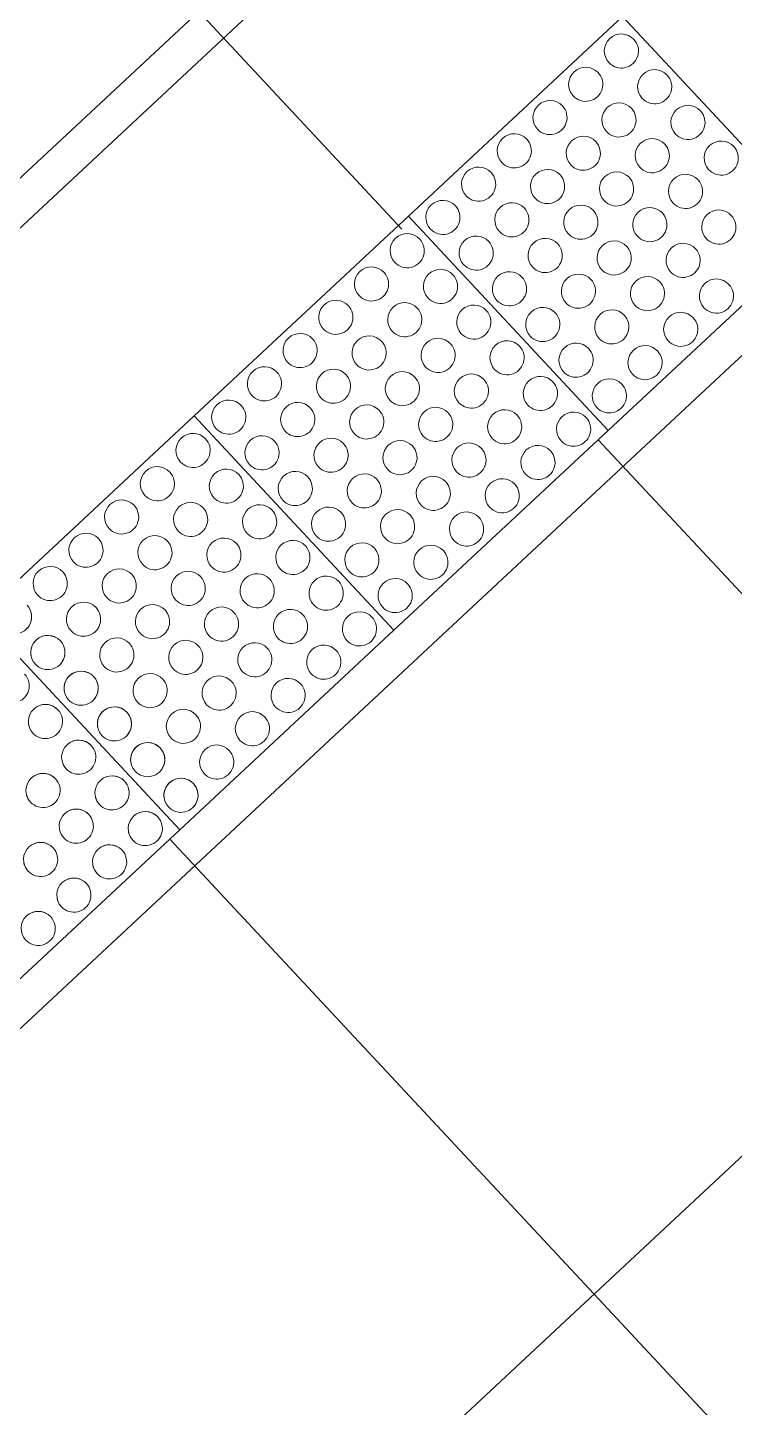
# Model space of a CAD drawing. Header units: millimetres. Extents: x -71377 to 516042, y -145869 to 441446.
# Drawn here: x 275859 to 276583, y 123962 to 125375 of the extents above; entities that cross this region are included whole.
import ezdxf

# ---------------------------------------------------------------- set-up
doc = ezdxf.new("R2010")
doc.units = ezdxf.units.MM
doc.header["$LTSCALE"] = 1000
for name, color, linetype, lineweight in [('A-hat', 251, 'Continuous', 5), ('A-strs', 7, 'Continuous', 5), ('AA_점형블럭', 8, 'Continuous', 5)]:
    doc.layers.add(name, color=color, linetype=linetype, lineweight=lineweight)

# ---------------------------------------------------------------- blocks, each defined once
blk = doc.blocks.new('점자블럭_원형_개수_ - 점자블럭_원형_개수_-V94-지반층 배치도')
at = {"layer": 'AA_점형블럭'}
for p, q in [((2700, 0), (2400, 0)), ((2700, -300), (2700, 0)), ((3000, 0), (2700, 0)), ((2700, 0), (2700, -300)), ((3300, 0), (3000, 0)), ((3300, -300), (3300, 0)), ((2400, -300), (2400, 0)), ((2400, 0), (2400, -300)), ((3000, -300), (3000, 0)), ((3000, 0), (3000, -300)), ((2100, -300), (2400, -300)), ((2400, -300), (2700, -300)), ((2700, -300), (3000, -300)), ((3000, -300), (3300, -300))]:
    blk.add_line(p, q, dxfattribs=at)
for centre, start, end in [((2475, -25), 0, 180), ((2475, -25), 360, 180), ((2475, -25), 0, 180), ((2475, -25), 0, 180), ((2525, -25), 0, 180), ((2525, -25), 0, 180), ((2525, -25), 360, 180), ((2525, -25), 360, 180), ((2575, -25), 0, 180), ((2575, -25), 0, 180), ((2575, -25), 0, 180), ((2575, -25), 0, 180), ((2625, -25), 0, 180), ((2625, -25), 0, 180), ((2625, -25), 0, 180), ((2625, -25), 0, 180), ((2675, -25), 0, 180), ((2675, -25), 0, 180), ((2675, -25), 0, 180), ((2675, -25), 0, 180), ((2725, -25), 0, 180), ((2725, -25), 0, 180), ((2725, -25), 360, 180), ((2725, -25), 360, 180), ((2775, -25), 0, 180), ((2775, -25), 360, 180), ((2775, -25), 0, 180), ((2775, -25), 0, 180), ((2825, -25), 0, 180), ((2825, -25), 0, 180), ((2825, -25), 360, 180), ((2825, -25), 360, 180), ((2875, -25), 0, 180), ((2875, -25), 0, 180), ((2875, -25), 0, 180), ((2875, -25), 0, 180), ((2925, -25), 0, 180), ((2925, -25), 0, 180), ((2925, -25), 0, 180), ((2925, -25), 0, 180), ((2975, -25), 360, 180), ((2975, -25), 360, 180), ((2975, -25), 0, 180), ((2975, -25), 0, 180), ((3025, -25), 360, 180), ((3025, -25), 0, 180), ((3025, -25), 0, 180), ((3025, -25), 0, 180), ((3075, -25), 0, 180), ((3075, -25), 0, 180), ((3075, -25), 0, 180), ((3075, -25), 0, 180), ((3125, -25), 0, 180), ((3125, -25), 0, 180), ((3125, -25), 0, 180), ((3125, -25), 0, 180), ((3175, -25), 0, 180), ((3175, -25), 0, 180), ((3175, -25), 0, 180), ((3175, -25), 0, 180), ((3225, -25), 0, 180), ((3225, -25), 0, 180), ((3225, -25), 360, 180), ((3225, -25), 360, 180), ((3275, -25), 0, 180), ((3275, -25), 0, 180), ((3275, -25), 0, 180), ((3275, -25), 0, 180), ((2425, -25), 180, 0), ((2425, -25), 180, 0), ((2425, -25), 270, 0), ((2425, -25), 270, 0), ((2475, -25), 180, 360), ((2475, -25), 180, 360), ((2475, -25), 180, 0), ((2475, -25), 180, 0), ((2525, -25), 180, 0), ((2525, -25), 180, 0), ((2525, -25), 180, 360), ((2525, -25), 180, 360), ((2575, -25), 180, 0), ((2575, -25), 180, 0), ((2575, -25), 180, 0), ((2575, -25), 180, 0), ((2625, -25), 180, 360), ((2625, -25), 180, 360), ((2625, -25), 180, 0), ((2625, -25), 180, 0), ((2675, -25), 180, 0), ((2675, -25), 180, 0), ((2675, -25), 180, 0), ((2675, -25), 180, 0), ((2725, -25), 180, 360), ((2725, -25), 180, 0), ((2725, -25), 180, 0), ((2725, -25), 180, 0), ((2775, -25), 180, 360), ((2775, -25), 180, 0), ((2775, -25), 180, 0), ((2775, -25), 180, 0), ((2825, -25), 180, 360), ((2825, -25), 180, 360), ((2825, -25), 180, 0), ((2825, -25), 180, 0), ((2875, -25), 180, 0), ((2875, -25), 180, 0), ((2875, -25), 180, 0), ((2875, -25), 180, 0), ((2925, -25), 180, 0), ((2925, -25), 180, 0), ((2925, -25), 180, 0), ((2925, -25), 180, 0), ((2975, -25), 180, 360), ((2975, -25), 180, 360), ((2975, -25), 180, 0), ((2975, -25), 180, 0), ((3025, -25), 180, 0), ((3025, -25), 180, 0), ((3025, -25), 180, 360), ((3025, -25), 180, 0), ((3075, -25), 180, 0), ((3075, -25), 180, 0), ((3075, -25), 180, 360), ((3075, -25), 180, 360), ((3125, -25), 180, 360), ((3125, -25), 180, 360), ((3125, -25), 180, 360), ((3125, -25), 180, 0), ((3175, -25), 180, 0), ((3175, -25), 180, 0), ((3175, -25), 180, 0), ((3175, -25), 180, 0), ((3225, -25), 180, 360), ((3225, -25), 180, 360), ((3225, -25), 180, 0), ((3225, -25), 180, 0), ((3275, -25), 180, 0), ((3275, -25), 180, 0), ((3275, -25), 180, 0), ((3275, -25), 180, 0), ((2425, -75), 360, 180), ((2425, -75), 0, 180), ((2425, -75), 0, 150), ((2425, -75), 0, 150), ((2475, -75), 360, 180), ((2475, -75), 0, 180), ((2475, -75), 0, 180), ((2475, -75), 360, 180), ((2525, -75), 0, 180), ((2525, -75), 0, 180), ((2525, -75), 0, 180), ((2525, -75), 0, 180), ((2575, -75), 0, 180), ((2575, -75), 0, 180), ((2575, -75), 0, 180), ((2575, -75), 0, 180), ((2625, -75), 0, 180), ((2625, -75), 0, 180), ((2625, -75), 0, 180), ((2625, -75), 0, 180), ((2675, -75), 0, 180), ((2675, -75), 0, 180), ((2675, -75), 0, 180), ((2675, -75), 0, 180), ((2725, -75), 360, 180), ((2725, -75), 0, 180), ((2725, -75), 0, 180), ((2725, -75), 0, 180), ((2775, -75), 0, 180), ((2775, -75), 0, 180), ((2775, -75), 0, 180), ((2775, -75), 360, 180), ((2825, -75), 0, 180), ((2825, -75), 0, 180), ((2825, -75), 0, 180), ((2825, -75), 0, 180), ((2875, -75), 0, 180), ((2875, -75), 0, 180), ((2875, -75), 0, 180), ((2875, -75), 0, 180), ((2925, -75), 0, 180), ((2925, -75), 0, 180), ((2925, -75), 0, 180), ((2925, -75), 0, 180), ((2975, -75), 0, 180), ((2975, -75), 0, 180), ((2975, -75), 0, 180), ((2975, -75), 360, 180), ((3025, -75), 0, 180), ((3025, -75), 0, 180), ((3025, -75), 0, 180), ((3025, -75), 0, 180), ((3075, -75), 0, 180), ((3075, -75), 0, 180), ((3075, -75), 0, 180), ((3075, -75), 360, 180), ((3125, -75), 0, 180), ((3125, -75), 0, 180), ((3125, -75), 0, 180), ((3125, -75), 0, 180), ((3175, -75), 0, 180), ((3175, -75), 0, 180), ((3175, -75), 0, 180), ((3175, -75), 0, 180), ((3225, -75), 0, 180), ((3225, -75), 0, 180), ((3225, -75), 0, 180), ((3225, -75), 0, 180), ((3275, -75), 0, 180), ((3275, -75), 360, 180), ((3275, -75), 0, 180), ((3275, -75), 360, 180), ((2375, -75), 180, 0), ((2375, -75), 180, 0), ((2375, -75), 180, 360), ((2375, -75), 180, 0), ((2425, -75), 180, 360), ((2425, -75), 180, 360), ((2425, -75), 210, 240), ((2425, -75), 210, 240), ((2425, -75), 270, 360), ((2425, -75), 270, 360), ((2475, -75), 180, 360), ((2475, -75), 180, 360), ((2475, -75), 180, 360), ((2475, -75), 180, 0), ((2525, -75), 180, 0), ((2525, -75), 180, 0), ((2525, -75), 180, 0), ((2525, -75), 180, 0), ((2575, -75), 180, 360), ((2575, -75), 180, 360), ((2575, -75), 180, 0), ((2575, -75), 180, 0), ((2625, -75), 180, 0), ((2625, -75), 180, 0), ((2625, -75), 180, 0), ((2625, -75), 180, 0), ((2675, -75), 180, 0), ((2675, -75), 180, 360), ((2675, -75), 180, 360), ((2675, -75), 180, 0), ((2725, -75), 180, 360), ((2725, -75), 180, 360), ((2725, -75), 180, 360), ((2725, -75), 180, 0), ((2775, -75), 180, 360), ((2775, -75), 180, 360), ((2775, -75), 180, 360), ((2775, -75), 180, 0), ((2825, -75), 180, 0), ((2825, -75), 180, 0), ((2825, -75), 180, 360), ((2825, -75), 180, 0), ((2875, -75), 180, 360), ((2875, -75), 180, 360), ((2875, -75), 180, 0), ((2875, -75), 180, 0), ((2925, -75), 180, 360), ((2925, -75), 180, 0), ((2925, -75), 180, 0), ((2925, -75), 180, 0), ((2975, -75), 180, 360), ((2975, -75), 180, 360), ((2975, -75), 180, 360), ((2975, -75), 180, 0), ((3025, -75), 180, 0), ((3025, -75), 180, 0), ((3025, -75), 180, 360), ((3025, -75), 180, 0), ((3075, -75), 180, 360), ((3075, -75), 180, 360), ((3075, -75), 180, 360), ((3075, -75), 180, 360), ((3125, -75), 180, 0), ((3125, -75), 180, 0), ((3125, -75), 180, 0), ((3125, -75), 180, 0), ((3175, -75), 180, 360), ((3175, -75), 180, 360), ((3175, -75), 180, 0), ((3175, -75), 180, 0), ((3225, -75), 180, 360), ((3225, -75), 180, 0), ((3225, -75), 180, 0), ((3225, -75), 180, 0), ((3275, -75), 180, 360), ((3275, -75), 180, 360), ((3275, -75), 180, 360), ((3275, -75), 180, 0), ((2375, -125), 0, 180), ((2375, -125), 0, 180), ((2375, -125), 0, 75), ((2375, -125), 0, 75), ((2425, -125), 0, 180), ((2425, -125), 360, 180), ((2425, -125), 0, 150), ((2425, -125), 360, 150), ((2475, -125), 360, 180), ((2475, -125), 360, 180), ((2475, -125), 0, 180), ((2475, -125), 0, 180), ((2525, -125), 0, 180), ((2525, -125), 0, 180), ((2525, -125), 0, 180), ((2525, -125), 0, 180), ((2575, -125), 0, 180), ((2575, -125), 0, 180), ((2575, -125), 0, 180), ((2575, -125), 0, 180), ((2625, -125), 0, 180), ((2625, -125), 0, 180), ((2625, -125), 0, 180), ((2625, -125), 0, 180), ((2675, -125), 360, 180), ((2675, -125), 0, 180), ((2675, -125), 0, 180), ((2675, -125), 0, 180), ((2725, -125), 0, 180), ((2725, -125), 0, 180), ((2725, -125), 0, 180), ((2725, -125), 360, 180), ((2775, -125), 360, 180), ((2775, -125), 360, 180), ((2775, -125), 0, 180), ((2775, -125), 0, 180), ((2825, -125), 0, 180), ((2825, -125), 0, 180), ((2825, -125), 0, 180), ((2825, -125), 360, 180), ((2875, -125), 0, 180), ((2875, -125), 0, 180), ((2875, -125), 0, 180), ((2875, -125), 0, 180), ((2925, -125), 0, 180), ((2925, -125), 0, 180), ((2925, -125), 360, 180), ((2925, -125), 360, 180), ((2975, -125), 0, 180), ((2975, -125), 0, 180), ((2975, -125), 0, 180), ((2975, -125), 0, 180), ((3025, -125), 0, 180), ((3025, -125), 0, 180), ((3025, -125), 0, 180), ((3025, -125), 0, 180), ((3075, -125), 360, 180), ((3075, -125), 360, 180), ((3075, -125), 0, 180), ((3075, -125), 0, 180), ((3125, -125), 0, 180), ((3125, -125), 0, 180), ((3125, -125), 0, 180), ((3125, -125), 360, 180), ((3175, -125), 0, 180), ((3175, -125), 0, 180), ((3175, -125), 0, 180), ((3175, -125), 0, 180), ((3225, -125), 0, 180), ((3225, -125), 0, 180), ((3225, -125), 0, 180), ((3225, -125), 0, 180), ((3275, -125), 0, 180), ((3275, -125), 0, 180), ((3275, -125), 0, 180), ((3275, -125), 0, 180), ((2375, -125), 150, 180), ((2375, -125), 150, 180), ((2375, -125), 180, 0), ((2375, -125), 180, 0), ((2375, -125), 180, 0), ((2375, -125), 180, 0), ((2425, -125), 180, 0), ((2425, -125), 180, 360), ((2425, -125), 270, 0), ((2425, -125), 270, 360), ((2475, -125), 180, 360), ((2475, -125), 180, 360), ((2475, -125), 180, 360), ((2475, -125), 180, 360), ((2525, -125), 180, 360), ((2525, -125), 180, 0), ((2525, -125), 180, 0), ((2525, -125), 180, 0), ((2575, -125), 180, 0), ((2575, -125), 180, 0), ((2575, -125), 180, 360), ((2575, -125), 180, 360), ((2625, -125), 180, 0), ((2625, -125), 180, 0), ((2625, -125), 180, 0), ((2625, -125), 180, 0), ((2675, -125), 180, 0), ((2675, -125), 180, 0), ((2675, -125), 180, 360), ((2675, -125), 180, 0), ((2725, -125), 180, 0), ((2725, -125), 180, 0), ((2725, -125), 180, 360), ((2725, -125), 180, 0), ((2775, -125), 180, 360), ((2775, -125), 180, 0), ((2775, -125), 180, 0), ((2775, -125), 180, 0), ((2825, -125), 180, 360), ((2825, -125), 180, 360), ((2825, -125), 180, 360), ((2825, -125), 180, 0), ((2875, -125), 180, 360), ((2875, -125), 180, 360), ((2875, -125), 180, 0), ((2875, -125), 180, 0), ((2925, -125), 180, 0), ((2925, -125), 180, 0), ((2925, -125), 180, 360), ((2925, -125), 180, 360), ((2975, -125), 180, 0), ((2975, -125), 180, 0), ((2975, -125), 180, 360), ((2975, -125), 180, 360), ((3025, -125), 180, 0), ((3025, -125), 180, 0), ((3025, -125), 180, 0), ((3025, -125), 180, 0), ((3075, -125), 180, 360), ((3075, -125), 180, 360), ((3075, -125), 180, 360), ((3075, -125), 180, 360), ((3125, -125), 180, 0), ((3125, -125), 180, 0), ((3125, -125), 180, 360), ((3125, -125), 180, 0), ((3175, -125), 180, 360), ((3175, -125), 180, 360), ((3175, -125), 180, 0), ((3175, -125), 180, 0), ((3225, -125), 180, 360), ((3225, -125), 180, 0), ((3225, -125), 180, 0), ((3225, -125), 180, 0), ((3275, -125), 180, 0), ((3275, -125), 180, 0), ((3275, -125), 180, 0), ((3275, -125), 180, 0), ((2425, -125), 210, 240), ((2425, -125), 210, 240), ((2325, -175), 0, 180), ((2325, -175), 360, 180), ((2325, -175), 150, 180), ((2325, -175), 150, 180), ((2325, -175), 0, 75), ((2325, -175), 0, 75), ((2375, -175), 0, 180), ((2375, -175), 0, 180), ((2375, -175), 150, 180), ((2375, -175), 150, 180), ((2375, -175), 0, 75), ((2375, -175), 0, 75), ((2425, -175), 360, 180), ((2425, -175), 0, 180), ((2425, -175), 0, 150), ((2425, -175), 0, 150), ((2475, -175), 0, 180), ((2475, -175), 0, 180), ((2475, -175), 0, 180), ((2475, -175), 360, 180), ((2525, -175), 0, 180), ((2525, -175), 0, 180), ((2525, -175), 0, 180), ((2525, -175), 0, 180), ((2575, -175), 0, 180), ((2575, -175), 0, 180), ((2575, -175), 360, 180), ((2575, -175), 360, 180), ((2625, -175), 0, 180), ((2625, -175), 360, 180), ((2625, -175), 0, 180), ((2625, -175), 0, 180), ((2675, -175), 0, 180), ((2675, -175), 0, 180), ((2675, -175), 360, 180), ((2675, -175), 360, 180), ((2725, -175), 360, 180), ((2725, -175), 360, 180), ((2725, -175), 0, 180), ((2725, -175), 0, 180), ((2775, -175), 0, 180), ((2775, -175), 0, 180), ((2775, -175), 360, 180), ((2775, -175), 360, 180), ((2825, -175), 0, 180), ((2825, -175), 0, 180), ((2825, -175), 0, 180), ((2825, -175), 0, 180), ((2875, -175), 0, 180), ((2875, -175), 0, 180), ((2875, -175), 0, 180), ((2875, -175), 0, 180), ((2925, -175), 0, 180), ((2925, -175), 0, 180), ((2925, -175), 360, 180), ((2925, -175), 0, 180), ((2975, -175), 0, 180), ((2975, -175), 0, 180), ((2975, -175), 360, 180), ((2975, -175), 360, 180), ((3025, -175), 0, 180), ((3025, -175), 0, 180), ((3025, -175), 0, 180), ((3025, -175), 0, 180), ((3075, -175), 0, 180), ((3075, -175), 0, 180), ((3075, -175), 0, 180), ((3075, -175), 0, 180), ((3125, -175), 0, 180), ((3125, -175), 0, 180), ((3125, -175), 0, 180), ((3125, -175), 0, 180), ((3175, -175), 0, 180), ((3175, -175), 0, 180), ((3175, -175), 0, 180), ((3175, -175), 0, 180), ((3225, -175), 0, 180), ((3225, -175), 360, 180), ((3225, -175), 0, 180), ((3225, -175), 0, 180), ((3275, -175), 0, 180), ((3275, -175), 0, 180), ((3275, -175), 360, 180), ((3275, -175), 0, 180), ((2325, -175), 180, 360), ((2325, -175), 180, 0), ((2325, -175), 180, 360), ((2325, -175), 180, 360), ((2375, -175), 180, 0), ((2375, -175), 180, 0), ((2375, -175), 180, 0), ((2375, -175), 180, 0), ((2425, -175), 180, 360), ((2425, -175), 180, 360), ((2425, -175), 210, 240), ((2425, -175), 210, 240), ((2425, -175), 270, 360), ((2425, -175), 270, 360), ((2475, -175), 180, 0), ((2475, -175), 180, 0), ((2475, -175), 180, 360), ((2475, -175), 180, 360), ((2525, -175), 180, 0), ((2525, -175), 180, 0), ((2525, -175), 180, 0), ((2525, -175), 180, 0), ((2575, -175), 180, 360), ((2575, -175), 180, 360), ((2575, -175), 180, 0), ((2575, -175), 180, 0), ((2625, -175), 180, 360), ((2625, -175), 180, 0), ((2625, -175), 180, 0), ((2625, -175), 180, 0), ((2675, -175), 180, 360), ((2675, -175), 180, 360), ((2675, -175), 180, 360), ((2675, -175), 180, 360), ((2725, -175), 180, 360), ((2725, -175), 180, 360), ((2725, -175), 180, 0), ((2725, -175), 180, 0), ((2775, -175), 180, 360), ((2775, -175), 180, 360), ((2775, -175), 180, 360), ((2775, -175), 180, 360), ((2825, -175), 180, 360), ((2825, -175), 180, 0), ((2825, -175), 180, 0), ((2825, -175), 180, 0), ((2875, -175), 180, 0), ((2875, -175), 180, 0), ((2875, -175), 180, 0), ((2875, -175), 180, 0), ((2925, -175), 180, 360), ((2925, -175), 180, 0), ((2925, -175), 180, 360), ((2925, -175), 180, 360), ((2975, -175), 180, 0), ((2975, -175), 180, 0), ((2975, -175), 180, 0), ((2975, -175), 180, 0), ((3025, -175), 180, 360), ((3025, -175), 180, 0), ((3025, -175), 180, 360), ((3025, -175), 180, 360), ((3075, -175), 180, 0), ((3075, -175), 180, 0), ((3075, -175), 180, 360), ((3075, -175), 180, 360), ((3125, -175), 180, 0), ((3125, -175), 180, 0), ((3125, -175), 180, 0), ((3125, -175), 180, 0), ((3175, -175), 180, 0), ((3175, -175), 180, 360), ((3175, -175), 180, 360), ((3175, -175), 180, 0), ((3225, -175), 180, 360), ((3225, -175), 180, 0), ((3225, -175), 180, 0), ((3225, -175), 180, 0), ((3275, -175), 180, 360), ((3275, -175), 180, 360), ((3275, -175), 180, 0), ((3275, -175), 180, 0), ((2275, -225), 0, 180), ((2275, -225), 360, 180), ((2275, -225), 0, 75), ((2275, -225), 0, 75), ((2325, -225), 0, 180), ((2325, -225), 360, 180), ((2325, -225), 0, 75), ((2325, -225), 360, 75), ((2375, -225), 0, 180), ((2375, -225), 0, 180), ((2375, -225), 0, 75), ((2375, -225), 0, 75), ((2425, -225), 0, 180), ((2425, -225), 0, 180), ((2425, -225), 0, 150), ((2425, -225), 0, 150), ((2475, -225), 360, 180), ((2475, -225), 360, 180), ((2475, -225), 0, 180), ((2475, -225), 0, 180), ((2525, -225), 0, 180), ((2525, -225), 0, 180), ((2525, -225), 0, 180), ((2525, -225), 0, 180), ((2575, -225), 0, 180), ((2575, -225), 0, 180), ((2575, -225), 360, 180), ((2575, -225), 0, 180), ((2625, -225), 0, 180), ((2625, -225), 0, 180), ((2625, -225), 0, 180), ((2625, -225), 360, 180), ((2675, -225), 0, 180), ((2675, -225), 0, 180), ((2675, -225), 360, 180), ((2675, -225), 0, 180), ((2725, -225), 0, 180), ((2725, -225), 0, 180), ((2725, -225), 0, 180), ((2725, -225), 360, 180), ((2775, -225), 0, 180), ((2775, -225), 0, 180), ((2775, -225), 360, 180), ((2775, -225), 0, 180), ((2825, -225), 0, 180), ((2825, -225), 0, 180), ((2825, -225), 0, 180), ((2825, -225), 360, 180), ((2875, -225), 0, 180), ((2875, -225), 0, 180), ((2875, -225), 0, 180), ((2875, -225), 0, 180), ((2925, -225), 0, 180), ((2925, -225), 0, 180), ((2925, -225), 0, 180), ((2925, -225), 360, 180), ((2975, -225), 0, 180), ((2975, -225), 0, 180), ((2975, -225), 0, 180), ((2975, -225), 0, 180), ((3025, -225), 0, 180), ((3025, -225), 0, 180), ((3025, -225), 0, 180), ((3025, -225), 360, 180), ((3075, -225), 360, 180), ((3075, -225), 360, 180), ((3075, -225), 0, 180), ((3075, -225), 0, 180), ((3125, -225), 0, 180), ((3125, -225), 0, 180), ((3125, -225), 0, 180), ((3125, -225), 360, 180), ((3175, -225), 0, 180), ((3175, -225), 0, 180), ((3175, -225), 0, 180), ((3175, -225), 0, 180), ((3225, -225), 0, 180), ((3225, -225), 0, 180), ((3225, -225), 0, 180), ((3225, -225), 0, 180), ((2275, -225), 150, 180), ((2275, -225), 150, 180), ((2275, -225), 180, 0), ((2275, -225), 180, 0), ((2275, -225), 180, 360), ((2275, -225), 180, 360), ((2325, -225), 150, 180), ((2325, -225), 150, 180), ((2325, -225), 180, 0), ((2325, -225), 180, 0), ((2325, -225), 180, 360), ((2325, -225), 180, 360), ((2375, -225), 150, 180), ((2375, -225), 150, 180), ((2375, -225), 180, 360), ((2375, -225), 180, 0), ((2375, -225), 180, 0), ((2375, -225), 180, 0), ((2425, -225), 180, 360), ((2425, -225), 180, 360), ((2425, -225), 270, 360), ((2425, -225), 270, 360), ((2475, -225), 180, 360), ((2475, -225), 180, 0), ((2475, -225), 180, 0), ((2475, -225), 180, 0), ((2525, -225), 180, 0), ((2525, -225), 180, 0), ((2525, -225), 180, 0), ((2525, -225), 180, 0), ((2575, -225), 180, 0), ((2575, -225), 180, 0), ((2575, -225), 180, 360), ((2575, -225), 180, 0), ((2625, -225), 180, 0), ((2625, -225), 180, 0), ((2625, -225), 180, 360), ((2625, -225), 180, 0), ((2675, -225), 180, 360), ((2675, -225), 180, 0), ((2675, -225), 180, 360), ((2675, -225), 180, 360), ((2725, -225), 180, 360), ((2725, -225), 180, 0), ((2725, -225), 180, 360), ((2725, -225), 180, 360), ((2775, -225), 180, 0), ((2775, -225), 180, 0), ((2775, -225), 180, 360), ((2775, -225), 180, 0), ((2825, -225), 180, 0), ((2825, -225), 180, 0), ((2825, -225), 180, 360), ((2825, -225), 180, 0), ((2875, -225), 180, 0), ((2875, -225), 180, 0), ((2875, -225), 180, 0), ((2875, -225), 180, 0), ((2925, -225), 180, 0), ((2925, -225), 180, 0), ((2925, -225), 180, 360), ((2925, -225), 180, 0), ((2975, -225), 180, 0), ((2975, -225), 180, 0), ((2975, -225), 180, 360), ((2975, -225), 180, 360), ((3025, -225), 180, 360), ((3025, -225), 180, 0), ((3025, -225), 180, 360), ((3025, -225), 180, 0), ((3075, -225), 180, 360), ((3075, -225), 180, 0), ((3075, -225), 180, 0), ((3075, -225), 180, 0), ((3125, -225), 180, 0), ((3125, -225), 180, 0), ((3125, -225), 180, 360), ((3125, -225), 180, 0), ((3175, -225), 180, 360), ((3175, -225), 180, 360), ((3175, -225), 180, 0), ((3175, -225), 180, 0), ((3225, -225), 180, 0), ((3225, -225), 180, 0), ((3225, -225), 180, 0), ((3225, -225), 180, 0), ((2425, -225), 210, 240), ((2425, -225), 210, 240), ((2225, -275), 0, 180), ((2225, -275), 0, 180), ((2225, -275), 0, 75), ((2225, -275), 0, 75), ((2275, -275), 360, 180), ((2275, -275), 360, 180), ((2275, -275), 150, 180), ((2275, -275), 150, 180), ((2275, -275), 360, 75), ((2275, -275), 360, 75), ((2325, -275), 0, 180), ((2325, -275), 0, 180), ((2325, -275), 150, 180), ((2325, -275), 150, 180), ((2325, -275), 0, 75), ((2325, -275), 0, 75), ((2375, -275), 0, 180), ((2375, -275), 0, 180), ((2375, -275), 150, 180), ((2375, -275), 150, 180), ((2375, -275), 0, 75), ((2375, -275), 0, 75), ((2425, -275), 360, 180), ((2425, -275), 0, 180), ((2425, -275), 0, 150), ((2425, -275), 0, 150), ((2475, -275), 0, 180), ((2475, -275), 0, 180), ((2475, -275), 0, 180), ((2475, -275), 360, 180), ((2525, -275), 0, 180), ((2525, -275), 0, 180), ((2525, -275), 0, 180), ((2525, -275), 0, 180), ((2575, -275), 360, 180), ((2575, -275), 360, 180), ((2575, -275), 360, 180), ((2575, -275), 360, 180), ((2625, -275), 0, 180), ((2625, -275), 0, 180), ((2625, -275), 0, 180), ((2625, -275), 0, 180), ((2675, -275), 360, 180), ((2675, -275), 360, 180), ((2675, -275), 360, 180), ((2675, -275), 360, 180), ((2725, -275), 0, 180), ((2725, -275), 0, 180), ((2725, -275), 0, 180), ((2725, -275), 360, 180), ((2775, -275), 0, 180), ((2775, -275), 0, 180), ((2775, -275), 0, 180), ((2775, -275), 360, 180), ((2825, -275), 360, 180), ((2825, -275), 360, 180), ((2825, -275), 0, 180), ((2825, -275), 0, 180), ((2875, -275), 360, 180), ((2875, -275), 360, 180), ((2875, -275), 0, 180), ((2875, -275), 0, 180), ((2925, -275), 0, 180), ((2925, -275), 0, 180), ((2925, -275), 0, 180), ((2925, -275), 0, 180), ((2975, -275), 0, 180), ((2975, -275), 0, 180), ((2975, -275), 0, 180), ((2975, -275), 360, 180), ((3025, -275), 0, 180), ((3025, -275), 0, 180), ((3025, -275), 360, 180), ((3025, -275), 360, 180), ((3075, -275), 360, 180), ((3075, -275), 360, 180), ((3075, -275), 0, 180), ((3075, -275), 0, 180), ((3125, -275), 0, 180), ((3125, -275), 0, 180), ((3125, -275), 0, 180), ((3125, -275), 0, 180), ((3175, -275), 0, 180), ((3175, -275), 360, 180), ((3175, -275), 360, 180), ((3175, -275), 0, 180), ((2225, -275), 180, 360), ((2225, -275), 180, 0), ((2225, -275), 180, 0), ((2225, -275), 180, 0), ((2275, -275), 180, 360), ((2275, -275), 180, 360), ((2275, -275), 180, 360), ((2275, -275), 180, 360), ((2325, -275), 180, 360), ((2325, -275), 180, 0), ((2325, -275), 180, 360), ((2325, -275), 180, 360), ((2375, -275), 180, 360), ((2375, -275), 180, 0), ((2375, -275), 180, 360), ((2375, -275), 180, 0), ((2425, -275), 180, 360), ((2425, -275), 180, 360), ((2425, -275), 270, 360), ((2425, -275), 270, 360), ((2475, -275), 180, 360), ((2475, -275), 180, 360), ((2475, -275), 180, 360), ((2475, -275), 180, 0), ((2525, -275), 180, 0), ((2525, -275), 180, 0), ((2525, -275), 180, 0), ((2525, -275), 180, 0), ((2575, -275), 180, 360), ((2575, -275), 180, 360), ((2575, -275), 180, 360), ((2575, -275), 180, 360), ((2625, -275), 180, 0), ((2625, -275), 180, 0), ((2625, -275), 180, 0), ((2625, -275), 180, 0), ((2675, -275), 180, 360), ((2675, -275), 180, 360), ((2675, -275), 180, 360), ((2675, -275), 180, 360), ((2725, -275), 180, 0), ((2725, -275), 180, 0), ((2725, -275), 180, 360), ((2725, -275), 180, 360), ((2775, -275), 180, 360), ((2775, -275), 180, 360), ((2775, -275), 180, 360), ((2775, -275), 180, 360), ((2825, -275), 180, 360), ((2825, -275), 180, 360), ((2825, -275), 180, 360), ((2825, -275), 180, 0), ((2875, -275), 180, 360), ((2875, -275), 180, 0), ((2875, -275), 180, 360), ((2875, -275), 180, 0), ((2925, -275), 180, 0), ((2925, -275), 180, 0), ((2925, -275), 180, 0), ((2925, -275), 180, 0), ((2975, -275), 180, 0), ((2975, -275), 180, 0), ((2975, -275), 180, 360), ((2975, -275), 180, 360), ((3025, -275), 180, 0), ((3025, -275), 180, 0), ((3025, -275), 180, 360), ((3025, -275), 180, 360), ((3075, -275), 180, 0), ((3075, -275), 180, 0), ((3075, -275), 180, 360), ((3075, -275), 180, 360), ((3125, -275), 180, 0), ((3125, -275), 180, 0), ((3125, -275), 180, 0), ((3125, -275), 180, 0), ((3175, -275), 180, 360), ((3175, -275), 180, 360), ((3175, -275), 180, 360), ((3175, -275), 180, 0), ((2425, -275), 210, 240), ((2425, -275), 210, 240)]:
    blk.add_arc(centre, 17.5, start, end, dxfattribs=at)

msp = doc.modelspace()

# ---------------------------------------------------------------- hatches: boundary and pattern name
at = {"layer": 'A-hat'}
h = msp.add_hatch(dxfattribs=at)
h.set_pattern_fill('FP_167', color=256, scale=1000, style=0, pattern_type=2)
h.set_pattern_definition([(223, (278983.2, 123988.4), (409.2, -438.81), []), (313, (278983.2, 123988.4), (438.81, 409.2), [])])
h.paths.add_polyline_path([(274631.2, 122100.5), (275406.4, 122823.4), (275576.9, 122640.6), (276893.3, 123868.2), (276722.8, 124051), (277461.5, 124739.8), (276472.6, 125800.3), (276446.3, 125764), (276632.1, 125564.8), (276595.5, 125530.7), (276403.9, 125736.2), (273711, 123225.1), (273902.7, 123019.6), (273866.1, 122985.5), (273666.1, 123183.2), (273642.3, 123161), (274616.5, 122116.2)])
h.paths.add_polyline_path([(274259.9, 122916.5), (274055.3, 123135.9), (276472.6, 125382.4), (276673.4, 125167.1), (274278.6, 122934)])

# ---------------------------------------------------------------- linework, layer by layer
at = {"layer": 'A-strs'}
msp.add_line((273711, 123225.1), (276403.9, 125736.2), dxfattribs=at)
msp.add_line((273711, 123225.1), (276403.9, 125736.2), dxfattribs=at)

# ---------------------------------------------------------------- block references
at = {"layer": 'AA_점형블럭', "rotation": 43.00000124847767}
msp.add_blockref('점자블럭_원형_개수_ - 점자블럭_원형_개수_-V94-지반층 배치도', (274055.3, 123135.9), dxfattribs=at)

doc.saveas('drawing.dxf')
